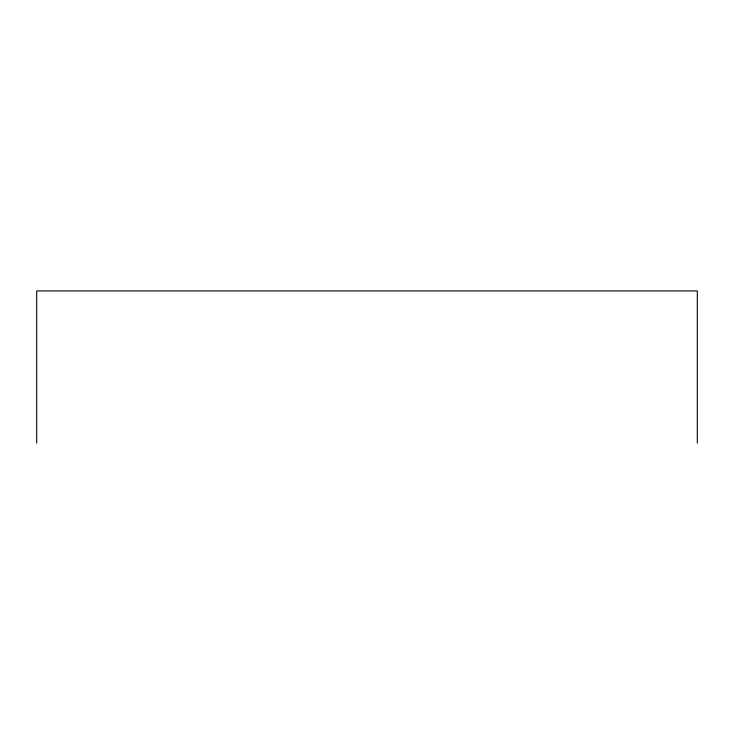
<?xml version="1.0" encoding="UTF-8"?>
<svg xmlns="http://www.w3.org/2000/svg" width="734" height="734" viewBox="0 0 734 734"><rect width="100%" height="100%" fill="white"/><g stroke="black" fill="none" stroke-linecap="round" stroke-linejoin="round"><path stroke-width="1.1" d="M697.3 443.061L697.3 290.939L36.7 290.939L36.7 443.061"/></g></svg>
